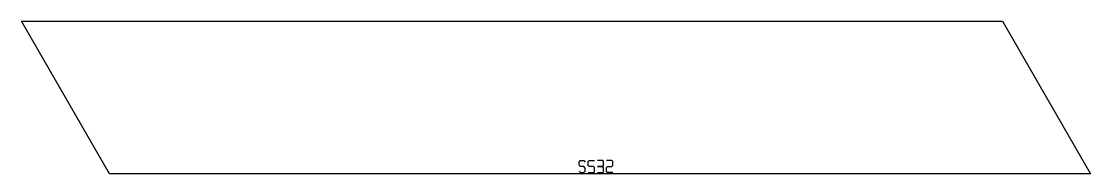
# Model space of a CAD drawing. Header units: millimetres. Extents: x 0 to 1049, y 270 to 420.
import ezdxf

# ---------------------------------------------------------------- set-up
doc = ezdxf.new("R2010")
doc.units = ezdxf.units.MM
doc.header["$MEASUREMENT"] = 0
doc.layers.add('OuterContours', color=7, linetype='Continuous')

msp = doc.modelspace()

# ---------------------------------------------------------------- linework, layer by layer
at = {"layer": 'MARK'}
for p, q in [((547.4, 281.5), (548.9, 283)), ((547.4, 278.5), (547.4, 281.5)), ((548.9, 277), (547.4, 278.5)), ((548.9, 283), (551.9, 283)), ((551.9, 277), (548.9, 277)), ((551.9, 283), (553.4, 281.5)), ((553.4, 275.5), (551.9, 277)), ((553.4, 272.5), (553.4, 275.5)), ((556.4, 282.1), (557.3, 283)), ((556.4, 277.9), (556.4, 282.1)), ((557.3, 277), (556.4, 277.9)), ((557.3, 283), (562.4, 283)), ((561.5, 277), (557.3, 277)), ((562.4, 276.1), (561.5, 277)), ((562.4, 271.9), (562.4, 276.1)), ((570.5, 283), (565.4, 283)), ((570.5, 277), (565.4, 277)), ((565.4, 277), (570.5, 277)), ((571.4, 282.1), (570.5, 283)), ((570.5, 277), (571.4, 277.9)), ((571.4, 276.1), (570.5, 277)), ((571.4, 277.9), (571.4, 282.1)), ((571.4, 271.9), (571.4, 276.1)), ((579.5, 283), (574.4, 283)), ((574.4, 276.1), (575.3, 277)), ((574.4, 271.9), (574.4, 276.1)), ((575.3, 277), (579.5, 277)), ((580.4, 282.1), (579.5, 283)), ((579.5, 277), (580.4, 277.9)), ((580.4, 277.9), (580.4, 282.1)), ((547.4, 272.5), (548.9, 271)), ((548.9, 271), (551.9, 271)), ((551.9, 271), (553.4, 272.5)), ((556.4, 271), (561.5, 271)), ((561.5, 271), (562.4, 271.9)), ((565.4, 271), (570.5, 271)), ((570.5, 271), (571.4, 271.9)), ((575.3, 271), (574.4, 271.9)), ((580.4, 271), (575.3, 271))]:
    msp.add_line(p, q, dxfattribs=at)
at = {"layer": 'OuterContours', "color": 0, "linetype": 'Continuous'}
for p, q in [((0, 420), (962.8, 420)), ((86.6, 270), (0, 420)), ((962.8, 420), (1049.4, 270)), ((1049.4, 270), (86.6, 270))]:
    msp.add_line(p, q, dxfattribs=at)

doc.saveas('drawing.dxf')
